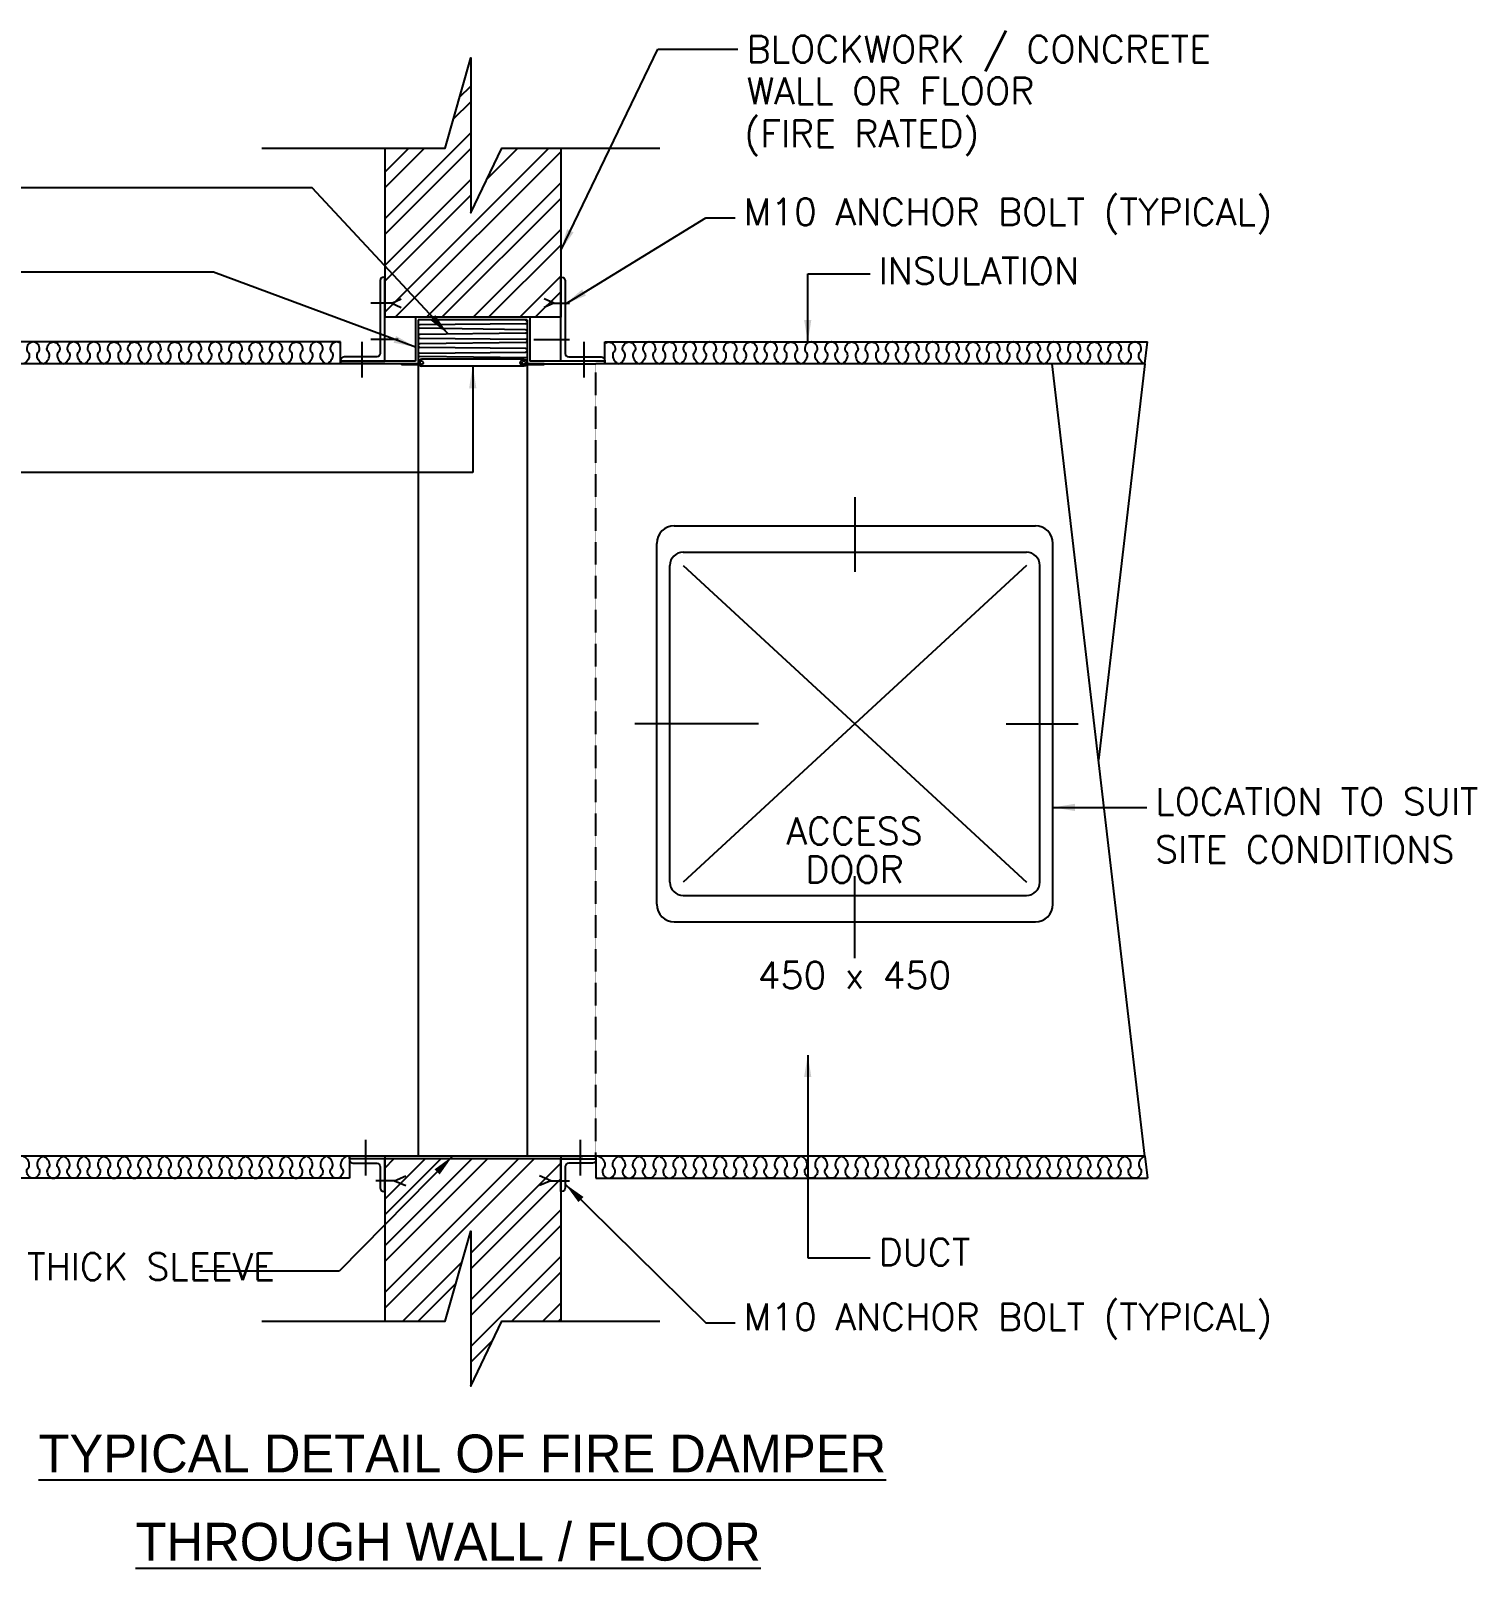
# Model space of a CAD drawing. Header units: millimetres. Extents: x -95178 to 274693, y -2232 to 263302.
# Drawn here: x 101999 to 103642, y 228934 to 230681 of the extents above; entities that cross this region are included whole.
import ezdxf
from ezdxf.enums import TextEntityAlignment as Align

# ---------------------------------------------------------------- set-up
doc = ezdxf.new("R2010")
doc.units = ezdxf.units.MM
doc.linetypes.add('HIDDEN', pattern=[0.375, 0.25, -0.125])
for name, color, linetype in [('AWALL', 9, 'Continuous'), ('BW-SHEARWALL-TXT', 7, 'Continuous'), ('DUCT_S', 4, 'Continuous'), ('SUPPORTS', 252, 'Continuous'), ('TEXT', 255, 'Continuous')]:
    doc.layers.add(name, color=color, linetype=linetype)
doc.styles.add('ROMANS', font='romans.shx', dxfattribs={"width": 0.8})
doc.styles.get("Standard").update_dxf_attribs({"font": 'arial.ttf'})
doc.styles.add('UNIV', font='univ.shx')
doc.dimstyles.get("Standard").update_dxf_attribs({"dimtxt": 0.18, "dimasz": 0.18, "dimexe": 0.18, "dimexo": 0.0625, "dimgap": 0.09, "dimtad": 0, "dimtih": 1, "dimtoh": 1, "dimdec": 4, "dimzin": 0, "dimdsep": 46, "dimtxsty": 'Standard', "dimcen": 0.09, "dimadec": 0, "dimazin": 0, "dimtfac": 1, "dimtdec": 4, "dimtofl": 0, "dimtmove": 0, "dimatfit": 3, "dimfxl": 1, "dimtolj": 1, "dimtzin": 0, "dimarcsym": 0})
pattern_1 = [(45, (85740.96, 189570.91), (-26.516504, 26.516504), []), (45, (85758.64, 189570.91), (-26.516504, 26.516504), [])]

msp = doc.modelspace()

# ---------------------------------------------------------------- hatches: boundary and pattern name
at = {"layer": 'AWALL'}
h = msp.add_hatch(dxfattribs=at)
h.set_pattern_fill('ANSI32', color=8, scale=100, style=0)
h.set_pattern_definition(pattern_1)
h.paths.add_polyline_path([(102498.482, 230473.537), (102498.482, 230649.74), (102469.629, 230547.222), (102400.752, 230547.222), (102400.752, 230355.023), (102600.752, 230355.023), (102600.752, 230400.655), (102600.752, 230547.222), (102533.747, 230547.222)])
h = msp.add_hatch(dxfattribs=at)
h.set_pattern_fill('ANSI32', color=8, scale=100, style=0)
h.set_pattern_definition(pattern_1)
h.paths.add_polyline_path([(102400.752, 229214.49), (102469.629, 229214.49), (102498.482, 229317.008), (102498.482, 229140.805), (102533.747, 229214.49), (102600.752, 229214.49), (102600.752, 229399.023), (102400.752, 229399.023), (102400.752, 229362.023)])

# ---------------------------------------------------------------- linework, layer by layer
for p, q in [((102400.752, 230547.222), (102400.752, 230355.023)), ((102600.752, 230547.222), (102600.752, 230355.023)), ((102400.752, 229402.023), (102400.752, 229214.49)), ((102600.752, 229402.023), (102600.752, 229214.49))]:
    msp.add_line(p, q, dxfattribs=at)
for points in [[(102261.247, 230547.222), (102469.629, 230547.222), (102498.482, 230649.74), (102498.482, 230473.537), (102533.747, 230547.222), (102713.275, 230547.222)], [(102261.247, 229214.49), (102469.629, 229214.49), (102498.482, 229317.008), (102498.482, 229140.805), (102533.747, 229214.49), (102713.275, 229214.49)]]:
    msp.add_lwpolyline(points, dxfattribs=at)
at = {"layer": 'DUCT_S', "color": 8}
for p, q in [((102350.752, 230327.023), (101734.397, 230327.023)), ((102650.752, 230327.023), (103267.107, 230327.023)), ((103264.182, 230302.023), (103267.107, 230327.023)), ((102934.708, 230150.667), (102934.708, 230065.962)), ((102729.708, 230118.145), (103139.708, 230118.145)), ((102709.708, 229688.145), (102709.708, 230098.145)), ((103159.708, 229688.145), (103159.708, 230098.145)), ((102739.708, 230088.145), (103129.708, 230088.145)), ((102724.708, 229713.145), (102724.708, 230073.145)), ((103129.708, 230073.145), (102739.708, 229713.145)), ((102739.708, 230073.145), (103129.708, 229713.145)), ((103144.708, 229713.145), (103144.708, 230073.145)), ((102825.197, 229893.145), (102684.691, 229893.145)), ((103106.719, 229893.145), (103188.357, 229893.145)), ((102934.708, 229626.982), (102934.708, 229720.328)), ((102739.708, 229698.145), (103129.708, 229698.145)), ((102729.708, 229668.145), (103139.708, 229668.145)), ((103264.182, 229402.023), (103267.107, 229377.023)), ((102350.752, 229377.023), (101734.397, 229377.023)), ((102650.752, 229377.023), (103267.107, 229377.023))]:
    msp.add_line(p, q, dxfattribs=at)
at = {"layer": 'DUCT_S'}
for p, q in [((102360.752, 230302.023), (101737.321, 230302.023)), ((103264.182, 230302.023), (102640.752, 230302.023)), ((103264.182, 229402.023), (103158.895, 230302.023)), ((103264.182, 230302.023), (103211.539, 229852.023)), ((102360.752, 229402.023), (101737.321, 229402.023)), ((103264.182, 229402.023), (102640.752, 229402.023))]:
    msp.add_line(p, q, dxfattribs=at)
at = {"layer": 'DUCT_S', "color": 8}
for points in [[(102013.058, 230302.023, -0.13616263), (102008.109, 230305.811, -0.1428481), (102005.995, 230311.374, -0.20829133), (102007.562, 230315.928, 0.23010575), (102008.819, 230320.144, 0.16368876), (102006.141, 230325.199, 0.19211191), (102001.569, 230327.023, 0.19211191), (101996.998, 230325.199, 0.16368876), (101994.32, 230320.144, 0.23010575), (101995.577, 230315.928, -0.20829133), (101997.144, 230311.374, -0.1428481), (101995.03, 230305.811, -0.13616263), (101990.08, 230302.023)], [(102013.058, 230302.023, 0.13616263), (102018.008, 230305.811, 0.1428481), (102020.122, 230311.374, 0.20829133), (102018.555, 230315.928, -0.23010575), (102017.298, 230320.144, -0.16368876), (102019.976, 230325.199, -0.19211191), (102024.548, 230327.023, -0.19211191), (102029.119, 230325.199, -0.16368876), (102031.797, 230320.144, -0.23010575), (102030.54, 230315.928, 0.20829133), (102028.973, 230311.374, 0.1428481), (102031.087, 230305.811, 0.13616263), (102036.037, 230302.023)], [(102059.015, 230302.023, -0.13616263), (102054.065, 230305.811, -0.1428481), (102051.952, 230311.374, -0.20829133), (102053.518, 230315.928, 0.23010575), (102054.775, 230320.144, 0.16368876), (102052.097, 230325.199, 0.19211191), (102047.526, 230327.023, 0.19211191), (102042.954, 230325.199, 0.16368876), (102040.276, 230320.144, 0.23010575), (102041.533, 230315.928, -0.20829133), (102043.1, 230311.374, -0.1428481), (102040.986, 230305.811, -0.13616263), (102036.037, 230302.023)], [(102081.993, 230302.023, -0.13616263), (102077.044, 230305.811, -0.1428481), (102074.93, 230311.374, -0.20829133), (102076.496, 230315.928, 0.23010575), (102077.753, 230320.144, 0.16368876), (102075.076, 230325.199, 0.19211191), (102070.504, 230327.023, 0.19211191), (102065.932, 230325.199, 0.16368876), (102063.254, 230320.144, 0.23010575), (102064.511, 230315.928, -0.20829133), (102066.078, 230311.374, -0.1428481), (102063.964, 230305.811, -0.13616263), (102059.015, 230302.023)], [(102081.993, 230302.023, 0.13616263), (102086.942, 230305.811, 0.1428481), (102089.056, 230311.374, 0.20829133), (102087.489, 230315.928, -0.23010575), (102086.232, 230320.144, -0.16368876), (102088.91, 230325.199, -0.19211191), (102093.482, 230327.023, -0.19211191), (102098.054, 230325.199, -0.16368876), (102100.731, 230320.144, -0.23010575), (102099.474, 230315.928, 0.20829133), (102097.908, 230311.374, 0.1428481), (102100.022, 230305.811, 0.13616263), (102104.971, 230302.023)], [(102104.971, 230302.023, 0.13616263), (102109.92, 230305.811, 0.1428481), (102112.034, 230311.374, 0.20829133), (102110.467, 230315.928, -0.23010575), (102109.21, 230320.144, -0.16368876), (102111.888, 230325.199, -0.19211191), (102116.46, 230327.023, -0.19211191), (102121.032, 230325.199, -0.16368876), (102123.709, 230320.144, -0.23010575), (102122.453, 230315.928, 0.20829133), (102120.886, 230311.374, 0.1428481), (102123, 230305.811, 0.13616263), (102127.949, 230302.023)], [(102150.927, 230302.023, -0.13616263), (102145.978, 230305.811, -0.1428481), (102143.864, 230311.374, -0.20829133), (102145.431, 230315.928, 0.23010575), (102146.687, 230320.144, 0.16368876), (102144.01, 230325.199, 0.19211191), (102139.438, 230327.023, 0.19211191), (102134.866, 230325.199, 0.16368876), (102132.189, 230320.144, 0.23010575), (102133.445, 230315.928, -0.20829133), (102135.012, 230311.374, -0.1428481), (102132.898, 230305.811, -0.13616263), (102127.949, 230302.023)], [(102150.927, 230302.023, 0.13616263), (102155.876, 230305.811, 0.1428481), (102157.99, 230311.374, 0.20829133), (102156.423, 230315.928, -0.23010575), (102155.167, 230320.144, -0.16368876), (102157.844, 230325.199, -0.19211191), (102162.416, 230327.023, -0.19211191), (102166.988, 230325.199, -0.16368876), (102169.666, 230320.144, -0.23010575), (102168.409, 230315.928, 0.20829133), (102166.842, 230311.374, 0.1428481), (102168.956, 230305.811, 0.13616263), (102173.905, 230302.023)], [(102196.883, 230302.023, -0.13616263), (102191.934, 230305.811, -0.1428481), (102189.82, 230311.374, -0.20829133), (102191.387, 230315.928, 0.23010575), (102192.644, 230320.144, 0.16368876), (102189.966, 230325.199, 0.19211191), (102185.394, 230327.023, 0.19211191), (102180.822, 230325.199, 0.16368876), (102178.145, 230320.144, 0.23010575), (102179.402, 230315.928, -0.20829133), (102180.968, 230311.374, -0.1428481), (102178.854, 230305.811, -0.13616263), (102173.905, 230302.023)], [(102219.861, 230302.023, -0.13616263), (102214.912, 230305.811, -0.1428481), (102212.798, 230311.374, -0.20829133), (102214.365, 230315.928, 0.23010575), (102215.622, 230320.144, 0.16368876), (102212.944, 230325.199, 0.19211191), (102208.372, 230327.023, 0.19211191), (102203.8, 230325.199, 0.16368876), (102201.123, 230320.144, 0.23010575), (102202.38, 230315.928, -0.20829133), (102203.946, 230311.374, -0.1428481), (102201.832, 230305.811, -0.13616263), (102196.883, 230302.023)], [(102219.861, 230302.023, 0.13616263), (102224.811, 230305.811, 0.1428481), (102226.925, 230311.374, 0.20829133), (102225.358, 230315.928, -0.23010575), (102224.101, 230320.144, -0.16368876), (102226.779, 230325.199, -0.19211191), (102231.35, 230327.023, -0.19211191), (102235.922, 230325.199, -0.16368876), (102238.6, 230320.144, -0.23010575), (102237.343, 230315.928, 0.20829133), (102235.776, 230311.374, 0.1428481), (102237.89, 230305.811, 0.13616263), (102242.839, 230302.023)], [(102242.839, 230302.023, 0.13616263), (102247.789, 230305.811, 0.1428481), (102249.903, 230311.374, 0.20829133), (102248.336, 230315.928, -0.23010575), (102247.079, 230320.144, -0.16368876), (102249.757, 230325.199, -0.19211191), (102254.329, 230327.023, -0.19211191), (102258.9, 230325.199, -0.16368876), (102261.578, 230320.144, -0.23010575), (102260.321, 230315.928, 0.20829133), (102258.754, 230311.374, 0.1428481), (102260.868, 230305.811, 0.13616263), (102265.818, 230302.023)], [(102288.796, 230302.023, -0.13616263), (102283.846, 230305.811, -0.1428481), (102281.732, 230311.374, -0.20829133), (102283.299, 230315.928, 0.23010575), (102284.556, 230320.144, 0.16368876), (102281.878, 230325.199, 0.19211191), (102277.307, 230327.023, 0.19211191), (102272.735, 230325.199, 0.16368876), (102270.057, 230320.144, 0.23010575), (102271.314, 230315.928, -0.20829133), (102272.881, 230311.374, -0.1428481), (102270.767, 230305.811, -0.13616263), (102265.818, 230302.023)], [(102288.796, 230302.023, 0.13616263), (102293.745, 230305.811, 0.1428481), (102295.859, 230311.374, 0.20829133), (102294.292, 230315.928, -0.23010575), (102293.035, 230320.144, -0.16368876), (102295.713, 230325.199, -0.19211191), (102300.285, 230327.023, -0.19211191), (102304.857, 230325.199, -0.16368876), (102307.534, 230320.144, -0.23010575), (102306.277, 230315.928, 0.20829133), (102304.711, 230311.374, 0.1428481), (102306.825, 230305.811, 0.13616263), (102311.774, 230302.023)], [(102334.752, 230302.023, -0.13616263), (102329.803, 230305.811, -0.1428481), (102327.689, 230311.374, -0.20829133), (102329.255, 230315.928, 0.23010575), (102330.512, 230320.144, 0.16368876), (102327.835, 230325.199, 0.19211191), (102323.263, 230327.023, 0.19211191), (102318.691, 230325.199, 0.16368876), (102316.013, 230320.144, 0.23010575), (102317.27, 230315.928, -0.20829133), (102318.837, 230311.374, -0.1428481), (102316.723, 230305.811, -0.13616263), (102311.774, 230302.023)], [(102350.752, 230325.256, 0.18885842), (102346.241, 230327.023, 0.19211191), (102341.669, 230325.199, 0.16368876), (102338.991, 230320.144, 0.23010575), (102340.248, 230315.928, -0.20829133), (102341.815, 230311.374, -0.1428481), (102339.701, 230305.811, -0.13616263), (102334.752, 230302.023)], [(102650.752, 230325.256, -0.18885842), (102655.263, 230327.023, -0.19211191), (102659.835, 230325.199, -0.16368876), (102662.512, 230320.144, -0.23010575), (102661.256, 230315.928, 0.20829133), (102659.689, 230311.374, 0.1428481), (102661.803, 230305.811, 0.13616263), (102666.752, 230302.023)], [(102666.752, 230302.023, 0.13616263), (102671.701, 230305.811, 0.1428481), (102673.815, 230311.374, 0.20829133), (102672.248, 230315.928, -0.23010575), (102670.992, 230320.144, -0.16368876), (102673.669, 230325.199, -0.19211191), (102678.241, 230327.023, -0.19211191), (102682.813, 230325.199, -0.16368876), (102685.49, 230320.144, -0.23010575), (102684.234, 230315.928, 0.20829133), (102682.667, 230311.374, 0.1428481), (102684.781, 230305.811, 0.13616263), (102689.73, 230302.023)], [(102712.708, 230302.023, -0.13616263), (102707.759, 230305.811, -0.1428481), (102705.645, 230311.374, -0.20829133), (102707.212, 230315.928, 0.23010575), (102708.469, 230320.144, 0.16368876), (102705.791, 230325.199, 0.19211191), (102701.219, 230327.023, 0.19211191), (102696.647, 230325.199, 0.16368876), (102693.97, 230320.144, 0.23010575), (102695.226, 230315.928, -0.20829133), (102696.793, 230311.374, -0.1428481), (102694.679, 230305.811, -0.13616263), (102689.73, 230302.023)], [(102712.708, 230302.023, 0.13616263), (102717.657, 230305.811, 0.1428481), (102719.771, 230311.374, 0.20829133), (102718.205, 230315.928, -0.23010575), (102716.948, 230320.144, -0.16368876), (102719.625, 230325.199, -0.19211191), (102724.197, 230327.023, -0.19211191), (102728.769, 230325.199, -0.16368876), (102731.447, 230320.144, -0.23010575), (102730.19, 230315.928, 0.20829133), (102728.623, 230311.374, 0.1428481), (102730.737, 230305.811, 0.13616263), (102735.686, 230302.023)], [(102758.664, 230302.023, -0.13616263), (102753.715, 230305.811, -0.1428481), (102751.601, 230311.374, -0.20829133), (102753.168, 230315.928, 0.23010575), (102754.425, 230320.144, 0.16368876), (102751.747, 230325.199, 0.19211191), (102747.175, 230327.023, 0.19211191), (102742.603, 230325.199, 0.16368876), (102739.926, 230320.144, 0.23010575), (102741.183, 230315.928, -0.20829133), (102742.749, 230311.374, -0.1428481), (102740.635, 230305.811, -0.13616263), (102735.686, 230302.023)], [(102781.642, 230302.023, -0.13616263), (102776.693, 230305.811, -0.1428481), (102774.579, 230311.374, -0.20829133), (102776.146, 230315.928, 0.23010575), (102777.403, 230320.144, 0.16368876), (102774.725, 230325.199, 0.19211191), (102770.153, 230327.023, 0.19211191), (102765.582, 230325.199, 0.16368876), (102762.904, 230320.144, 0.23010575), (102764.161, 230315.928, -0.20829133), (102765.727, 230311.374, -0.1428481), (102763.614, 230305.811, -0.13616263), (102758.664, 230302.023)], [(102781.642, 230302.023, 0.13616263), (102786.592, 230305.811, 0.1428481), (102788.706, 230311.374, 0.20829133), (102787.139, 230315.928, -0.23010575), (102785.882, 230320.144, -0.16368876), (102788.56, 230325.199, -0.19211191), (102793.131, 230327.023, -0.19211191), (102797.703, 230325.199, -0.16368876), (102800.381, 230320.144, -0.23010575), (102799.124, 230315.928, 0.20829133), (102797.557, 230311.374, 0.1428481), (102799.671, 230305.811, 0.13616263), (102804.621, 230302.023)], [(102804.621, 230302.023, 0.13616263), (102809.57, 230305.811, 0.1428481), (102811.684, 230311.374, 0.20829133), (102810.117, 230315.928, -0.23010575), (102808.86, 230320.144, -0.16368876), (102811.538, 230325.199, -0.19211191), (102816.11, 230327.023, -0.19211191), (102820.681, 230325.199, -0.16368876), (102823.359, 230320.144, -0.23010575), (102822.102, 230315.928, 0.20829133), (102820.535, 230311.374, 0.1428481), (102822.649, 230305.811, 0.13616263), (102827.599, 230302.023)], [(102850.577, 230302.023, -0.13616263), (102845.627, 230305.811, -0.1428481), (102843.514, 230311.374, -0.20829133), (102845.08, 230315.928, 0.23010575), (102846.337, 230320.144, 0.16368876), (102843.66, 230325.199, 0.19211191), (102839.088, 230327.023, 0.19211191), (102834.516, 230325.199, 0.16368876), (102831.838, 230320.144, 0.23010575), (102833.095, 230315.928, -0.20829133), (102834.662, 230311.374, -0.1428481), (102832.548, 230305.811, -0.13616263), (102827.599, 230302.023)], [(102850.577, 230302.023, 0.13616263), (102855.526, 230305.811, 0.1428481), (102857.64, 230311.374, 0.20829133), (102856.073, 230315.928, -0.23010575), (102854.816, 230320.144, -0.16368876), (102857.494, 230325.199, -0.19211191), (102862.066, 230327.023, -0.19211191), (102866.638, 230325.199, -0.16368876), (102869.315, 230320.144, -0.23010575), (102868.058, 230315.928, 0.20829133), (102866.492, 230311.374, 0.1428481), (102868.606, 230305.811, 0.13616263), (102873.555, 230302.023)], [(102896.533, 230302.023, -0.13616263), (102891.584, 230305.811, -0.1428481), (102889.47, 230311.374, -0.20829133), (102891.036, 230315.928, 0.23010575), (102892.293, 230320.144, 0.16368876), (102889.616, 230325.199, 0.19211191), (102885.044, 230327.023, 0.19211191), (102880.472, 230325.199, 0.16368876), (102877.794, 230320.144, 0.23010575), (102879.051, 230315.928, -0.20829133), (102880.618, 230311.374, -0.1428481), (102878.504, 230305.811, -0.13616263), (102873.555, 230302.023)], [(102919.511, 230302.023, -0.13616263), (102914.562, 230305.811, -0.1428481), (102912.448, 230311.374, -0.20829133), (102914.015, 230315.928, 0.23010575), (102915.271, 230320.144, 0.16368876), (102912.594, 230325.199, 0.19211191), (102908.022, 230327.023, 0.19211191), (102903.45, 230325.199, 0.16368876), (102900.772, 230320.144, 0.23010575), (102902.029, 230315.928, -0.20829133), (102903.596, 230311.374, -0.1428481), (102901.482, 230305.811, -0.13616263), (102896.533, 230302.023)], [(102919.511, 230302.023, 0.13616263), (102924.46, 230305.811, 0.1428481), (102926.574, 230311.374, 0.20829133), (102925.007, 230315.928, -0.23010575), (102923.751, 230320.144, -0.16368876), (102926.428, 230325.199, -0.19211191), (102931, 230327.023, -0.19211191), (102935.572, 230325.199, -0.16368876), (102938.25, 230320.144, -0.23010575), (102936.993, 230315.928, 0.20829133), (102935.426, 230311.374, 0.1428481), (102937.54, 230305.811, 0.13616263), (102942.489, 230302.023)], [(102942.489, 230302.023, 0.13616263), (102947.438, 230305.811, 0.1428481), (102949.552, 230311.374, 0.20829133), (102947.986, 230315.928, -0.23010575), (102946.729, 230320.144, -0.16368876), (102949.406, 230325.199, -0.19211191), (102953.978, 230327.023, -0.19211191), (102958.55, 230325.199, -0.16368876), (102961.228, 230320.144, -0.23010575), (102959.971, 230315.928, 0.20829133), (102958.404, 230311.374, 0.1428481), (102960.518, 230305.811, 0.13616263), (102965.467, 230302.023)], [(102988.445, 230302.023, -0.13616263), (102983.496, 230305.811, -0.1428481), (102981.382, 230311.374, -0.20829133), (102982.949, 230315.928, 0.23010575), (102984.206, 230320.144, 0.16368876), (102981.528, 230325.199, 0.19211191), (102976.956, 230327.023, 0.19211191), (102972.384, 230325.199, 0.16368876), (102969.707, 230320.144, 0.23010575), (102970.964, 230315.928, -0.20829133), (102972.53, 230311.374, -0.1428481), (102970.416, 230305.811, -0.13616263), (102965.467, 230302.023)], [(102988.445, 230302.023, 0.13616263), (102993.395, 230305.811, 0.1428481), (102995.508, 230311.374, 0.20829133), (102993.942, 230315.928, -0.23010575), (102992.685, 230320.144, -0.16368876), (102995.362, 230325.199, -0.19211191), (102999.934, 230327.023, -0.19211191), (103004.506, 230325.199, -0.16368876), (103007.184, 230320.144, -0.23010575), (103005.927, 230315.928, 0.20829133), (103004.36, 230311.374, 0.1428481), (103006.474, 230305.811, 0.13616263), (103011.423, 230302.023)], [(103034.401, 230302.023, -0.13616263), (103029.452, 230305.811, -0.1428481), (103027.338, 230311.374, -0.20829133), (103028.905, 230315.928, 0.23010575), (103030.162, 230320.144, 0.16368876), (103027.484, 230325.199, 0.19211191), (103022.912, 230327.023, 0.19211191), (103018.341, 230325.199, 0.16368876), (103015.663, 230320.144, 0.23010575), (103016.92, 230315.928, -0.20829133), (103018.487, 230311.374, -0.1428481), (103016.373, 230305.811, -0.13616263), (103011.423, 230302.023)], [(103057.38, 230302.023, -0.13616263), (103052.43, 230305.811, -0.1428481), (103050.316, 230311.374, -0.20829133), (103051.883, 230315.928, 0.23010575), (103053.14, 230320.144, 0.16368876), (103050.462, 230325.199, 0.19211191), (103045.891, 230327.023, 0.19211191), (103041.319, 230325.199, 0.16368876), (103038.641, 230320.144, 0.23010575), (103039.898, 230315.928, -0.20829133), (103041.465, 230311.374, -0.1428481), (103039.351, 230305.811, -0.13616263), (103034.401, 230302.023)], [(103057.38, 230302.023, 0.13616263), (103062.329, 230305.811, 0.1428481), (103064.443, 230311.374, 0.20829133), (103062.876, 230315.928, -0.23010575), (103061.619, 230320.144, -0.16368876), (103064.297, 230325.199, -0.19211191), (103068.869, 230327.023, -0.19211191), (103073.44, 230325.199, -0.16368876), (103076.118, 230320.144, -0.23010575), (103074.861, 230315.928, 0.20829133), (103073.295, 230311.374, 0.1428481), (103075.408, 230305.811, 0.13616263), (103080.358, 230302.023)], [(103080.358, 230302.023, 0.13616263), (103085.307, 230305.811, 0.1428481), (103087.421, 230311.374, 0.20829133), (103085.854, 230315.928, -0.23010575), (103084.597, 230320.144, -0.16368876), (103087.275, 230325.199, -0.19211191), (103091.847, 230327.023, -0.19211191), (103096.419, 230325.199, -0.16368876), (103099.096, 230320.144, -0.23010575), (103097.839, 230315.928, 0.20829133), (103096.273, 230311.374, 0.1428481), (103098.387, 230305.811, 0.13616263), (103103.336, 230302.023)], [(103126.314, 230302.023, -0.13616263), (103121.365, 230305.811, -0.1428481), (103119.251, 230311.374, -0.20829133), (103120.817, 230315.928, 0.23010575), (103122.074, 230320.144, 0.16368876), (103119.397, 230325.199, 0.19211191), (103114.825, 230327.023, 0.19211191), (103110.253, 230325.199, 0.16368876), (103107.575, 230320.144, 0.23010575), (103108.832, 230315.928, -0.20829133), (103110.399, 230311.374, -0.1428481), (103108.285, 230305.811, -0.13616263), (103103.336, 230302.023)], [(103126.314, 230302.023, 0.13616263), (103131.263, 230305.811, 0.1428481), (103133.377, 230311.374, 0.20829133), (103131.81, 230315.928, -0.23010575), (103130.553, 230320.144, -0.16368876), (103133.231, 230325.199, -0.19211191), (103137.803, 230327.023, -0.19211191), (103142.375, 230325.199, -0.16368876), (103145.052, 230320.144, -0.23010575), (103143.796, 230315.928, 0.20829133), (103142.229, 230311.374, 0.1428481), (103144.343, 230305.811, 0.13616263), (103149.292, 230302.023)], [(103172.27, 230302.023, -0.13616263), (103167.321, 230305.811, -0.1428481), (103165.207, 230311.374, -0.20829133), (103166.774, 230315.928, 0.23010575), (103168.03, 230320.144, 0.16368876), (103165.353, 230325.199, 0.19211191), (103160.781, 230327.023, 0.19211191), (103156.209, 230325.199, 0.16368876), (103153.532, 230320.144, 0.23010575), (103154.788, 230315.928, -0.20829133), (103156.355, 230311.374, -0.1428481), (103154.241, 230305.811, -0.13616263), (103149.292, 230302.023)], [(103195.248, 230302.023, -0.13616263), (103190.299, 230305.811, -0.1428481), (103188.185, 230311.374, -0.20829133), (103189.752, 230315.928, 0.23010575), (103191.009, 230320.144, 0.16368876), (103188.331, 230325.199, 0.19211191), (103183.759, 230327.023, 0.19211191), (103179.187, 230325.199, 0.16368876), (103176.51, 230320.144, 0.23010575), (103177.766, 230315.928, -0.20829133), (103179.333, 230311.374, -0.1428481), (103177.219, 230305.811, -0.13616263), (103172.27, 230302.023)], [(103195.248, 230302.023, 0.13616263), (103200.197, 230305.811, 0.1428481), (103202.311, 230311.374, 0.20829133), (103200.745, 230315.928, -0.23010575), (103199.488, 230320.144, -0.16368876), (103202.165, 230325.199, -0.19211191), (103206.737, 230327.023, -0.19211191), (103211.309, 230325.199, -0.16368876), (103213.987, 230320.144, -0.23010575), (103212.73, 230315.928, 0.20829133), (103211.163, 230311.374, 0.1428481), (103213.277, 230305.811, 0.13616263), (103218.226, 230302.023)], [(103218.226, 230302.023, 0.13616263), (103223.175, 230305.811, 0.1428481), (103225.289, 230311.374, 0.20829133), (103223.723, 230315.928, -0.23010575), (103222.466, 230320.144, -0.16368876), (103225.143, 230325.199, -0.19211191), (103229.715, 230327.023, -0.19211191), (103234.287, 230325.199, -0.16368876), (103236.965, 230320.144, -0.23010575), (103235.708, 230315.928, 0.20829133), (103234.141, 230311.374, 0.1428481), (103236.255, 230305.811, 0.13616263), (103241.204, 230302.023)], [(103264.182, 230302.023, -0.13616263), (103259.233, 230305.811, -0.1428481), (103257.119, 230311.374, -0.20829133), (103258.686, 230315.928, 0.23010575), (103259.943, 230320.144, 0.16368876), (103257.265, 230325.199, 0.19211191), (103252.693, 230327.023, 0.19211191), (103248.122, 230325.199, 0.16368876), (103245.444, 230320.144, 0.23010575), (103246.701, 230315.928, -0.20829133), (103248.268, 230311.374, -0.1428481), (103246.154, 230305.811, -0.13616263), (103241.204, 230302.023)], [(102013.058, 229402.023, 0.13616263), (102008.109, 229398.235, 0.1428481), (102005.995, 229392.672, 0.20829133), (102007.562, 229388.118, -0.23010575), (102008.819, 229383.902, -0.16368876), (102006.141, 229378.847, -0.19211191), (102001.569, 229377.023, -0.19211191), (101996.998, 229378.847, -0.16368876), (101994.32, 229383.902, -0.23010575), (101995.577, 229388.118, 0.20829133), (101997.144, 229392.672, 0.1428481), (101995.03, 229398.235, 0.13616263), (101990.08, 229402.023)], [(102013.058, 229402.023, -0.13616263), (102018.008, 229398.235, -0.1428481), (102020.122, 229392.672, -0.20829133), (102018.555, 229388.118, 0.23010575), (102017.298, 229383.902, 0.16368876), (102019.976, 229378.847, 0.19211191), (102024.548, 229377.023, 0.19211191), (102029.119, 229378.847, 0.16368876), (102031.797, 229383.902, 0.23010575), (102030.54, 229388.118, -0.20829133), (102028.973, 229392.672, -0.1428481), (102031.087, 229398.235, -0.13616263), (102036.037, 229402.023)], [(102059.015, 229402.023, 0.13616263), (102054.065, 229398.235, 0.1428481), (102051.952, 229392.672, 0.20829133), (102053.518, 229388.118, -0.23010575), (102054.775, 229383.902, -0.16368876), (102052.097, 229378.847, -0.19211191), (102047.526, 229377.023, -0.19211191), (102042.954, 229378.847, -0.16368876), (102040.276, 229383.902, -0.23010575), (102041.533, 229388.118, 0.20829133), (102043.1, 229392.672, 0.1428481), (102040.986, 229398.235, 0.13616263), (102036.037, 229402.023)], [(102081.993, 229402.023, 0.13616263), (102077.044, 229398.235, 0.1428481), (102074.93, 229392.672, 0.20829133), (102076.496, 229388.118, -0.23010575), (102077.753, 229383.902, -0.16368876), (102075.076, 229378.847, -0.19211191), (102070.504, 229377.023, -0.19211191), (102065.932, 229378.847, -0.16368876), (102063.254, 229383.902, -0.23010575), (102064.511, 229388.118, 0.20829133), (102066.078, 229392.672, 0.1428481), (102063.964, 229398.235, 0.13616263), (102059.015, 229402.023)], [(102081.993, 229402.023, -0.13616263), (102086.942, 229398.235, -0.1428481), (102089.056, 229392.672, -0.20829133), (102087.489, 229388.118, 0.23010575), (102086.232, 229383.902, 0.16368876), (102088.91, 229378.847, 0.19211191), (102093.482, 229377.023, 0.19211191), (102098.054, 229378.847, 0.16368876), (102100.731, 229383.902, 0.23010575), (102099.474, 229388.118, -0.20829133), (102097.908, 229392.672, -0.1428481), (102100.022, 229398.235, -0.13616263), (102104.971, 229402.023)], [(102104.971, 229402.023, -0.13616263), (102109.92, 229398.235, -0.1428481), (102112.034, 229392.672, -0.20829133), (102110.467, 229388.118, 0.23010575), (102109.21, 229383.902, 0.16368876), (102111.888, 229378.847, 0.19211191), (102116.46, 229377.023, 0.19211191), (102121.032, 229378.847, 0.16368876), (102123.709, 229383.902, 0.23010575), (102122.453, 229388.118, -0.20829133), (102120.886, 229392.672, -0.1428481), (102123, 229398.235, -0.13616263), (102127.949, 229402.023)], [(102150.927, 229402.023, 0.13616263), (102145.978, 229398.235, 0.1428481), (102143.864, 229392.672, 0.20829133), (102145.431, 229388.118, -0.23010575), (102146.687, 229383.902, -0.16368876), (102144.01, 229378.847, -0.19211191), (102139.438, 229377.023, -0.19211191), (102134.866, 229378.847, -0.16368876), (102132.189, 229383.902, -0.23010575), (102133.445, 229388.118, 0.20829133), (102135.012, 229392.672, 0.1428481), (102132.898, 229398.235, 0.13616263), (102127.949, 229402.023)], [(102150.927, 229402.023, -0.13616263), (102155.876, 229398.235, -0.1428481), (102157.99, 229392.672, -0.20829133), (102156.423, 229388.118, 0.23010575), (102155.167, 229383.902, 0.16368876), (102157.844, 229378.847, 0.19211191), (102162.416, 229377.023, 0.19211191), (102166.988, 229378.847, 0.16368876), (102169.666, 229383.902, 0.23010575), (102168.409, 229388.118, -0.20829133), (102166.842, 229392.672, -0.1428481), (102168.956, 229398.235, -0.13616263), (102173.905, 229402.023)], [(102196.883, 229402.023, 0.13616263), (102191.934, 229398.235, 0.1428481), (102189.82, 229392.672, 0.20829133), (102191.387, 229388.118, -0.23010575), (102192.644, 229383.902, -0.16368876), (102189.966, 229378.847, -0.19211191), (102185.394, 229377.023, -0.19211191), (102180.822, 229378.847, -0.16368876), (102178.145, 229383.902, -0.23010575), (102179.402, 229388.118, 0.20829133), (102180.968, 229392.672, 0.1428481), (102178.854, 229398.235, 0.13616263), (102173.905, 229402.023)], [(102219.861, 229402.023, 0.13616263), (102214.912, 229398.235, 0.1428481), (102212.798, 229392.672, 0.20829133), (102214.365, 229388.118, -0.23010575), (102215.622, 229383.902, -0.16368876), (102212.944, 229378.847, -0.19211191), (102208.372, 229377.023, -0.19211191), (102203.8, 229378.847, -0.16368876), (102201.123, 229383.902, -0.23010575), (102202.38, 229388.118, 0.20829133), (102203.946, 229392.672, 0.1428481), (102201.832, 229398.235, 0.13616263), (102196.883, 229402.023)], [(102219.861, 229402.023, -0.13616263), (102224.811, 229398.235, -0.1428481), (102226.925, 229392.672, -0.20829133), (102225.358, 229388.118, 0.23010575), (102224.101, 229383.902, 0.16368876), (102226.779, 229378.847, 0.19211191), (102231.35, 229377.023, 0.19211191), (102235.922, 229378.847, 0.16368876), (102238.6, 229383.902, 0.23010575), (102237.343, 229388.118, -0.20829133), (102235.776, 229392.672, -0.1428481), (102237.89, 229398.235, -0.13616263), (102242.839, 229402.023)], [(102242.839, 229402.023, -0.13616263), (102247.789, 229398.235, -0.1428481), (102249.903, 229392.672, -0.20829133), (102248.336, 229388.118, 0.23010575), (102247.079, 229383.902, 0.16368876), (102249.757, 229378.847, 0.19211191), (102254.329, 229377.023, 0.19211191), (102258.9, 229378.847, 0.16368876), (102261.578, 229383.902, 0.23010575), (102260.321, 229388.118, -0.20829133), (102258.754, 229392.672, -0.1428481), (102260.868, 229398.235, -0.13616263), (102265.818, 229402.023)], [(102288.796, 229402.023, 0.13616263), (102283.846, 229398.235, 0.1428481), (102281.732, 229392.672, 0.20829133), (102283.299, 229388.118, -0.23010575), (102284.556, 229383.902, -0.16368876), (102281.878, 229378.847, -0.19211191), (102277.307, 229377.023, -0.19211191), (102272.735, 229378.847, -0.16368876), (102270.057, 229383.902, -0.23010575), (102271.314, 229388.118, 0.20829133), (102272.881, 229392.672, 0.1428481), (102270.767, 229398.235, 0.13616263), (102265.818, 229402.023)], [(102288.796, 229402.023, -0.13616263), (102293.745, 229398.235, -0.1428481), (102295.859, 229392.672, -0.20829133), (102294.292, 229388.118, 0.23010575), (102293.035, 229383.902, 0.16368876), (102295.713, 229378.847, 0.19211191), (102300.285, 229377.023, 0.19211191), (102304.857, 229378.847, 0.16368876), (102307.534, 229383.902, 0.23010575), (102306.277, 229388.118, -0.20829133), (102304.711, 229392.672, -0.1428481), (102306.825, 229398.235, -0.13616263), (102311.774, 229402.023)], [(102334.752, 229402.023, 0.13616263), (102329.803, 229398.235, 0.1428481), (102327.689, 229392.672, 0.20829133), (102329.255, 229388.118, -0.23010575), (102330.512, 229383.902, -0.16368876), (102327.835, 229378.847, -0.19211191), (102323.263, 229377.023, -0.19211191), (102318.691, 229378.847, -0.16368876), (102316.013, 229383.902, -0.23010575), (102317.27, 229388.118, 0.20829133), (102318.837, 229392.672, 0.1428481), (102316.723, 229398.235, 0.13616263), (102311.774, 229402.023)], [(102357.73, 229402.023, 0.13616263), (102352.781, 229398.235, 0.1428481), (102350.667, 229392.672, 0.20829133), (102352.234, 229388.118, -0.23010575), (102353.49, 229383.902, -0.16368876), (102350.813, 229378.847, -0.19211191), (102346.241, 229377.023, -0.19211191), (102341.669, 229378.847, -0.16368876), (102338.991, 229383.902, -0.23010575), (102340.248, 229388.118, 0.20829133), (102341.815, 229392.672, 0.1428481), (102339.701, 229398.235, 0.13616263), (102334.752, 229402.023)], [(102643.774, 229402.023, -0.13616263), (102648.723, 229398.235, -0.1428481), (102650.837, 229392.672, -0.20829133), (102649.27, 229388.118, 0.23010575), (102648.013, 229383.902, 0.16368876), (102650.691, 229378.847, 0.19211191), (102655.263, 229377.023, 0.19211191), (102659.835, 229378.847, 0.16368876), (102662.512, 229383.902, 0.23010575), (102661.256, 229388.118, -0.20829133), (102659.689, 229392.672, -0.1428481), (102661.803, 229398.235, -0.13616263), (102666.752, 229402.023)], [(102666.752, 229402.023, -0.13616263), (102671.701, 229398.235, -0.1428481), (102673.815, 229392.672, -0.20829133), (102672.248, 229388.118, 0.23010575), (102670.992, 229383.902, 0.16368876), (102673.669, 229378.847, 0.19211191), (102678.241, 229377.023, 0.19211191), (102682.813, 229378.847, 0.16368876), (102685.49, 229383.902, 0.23010575), (102684.234, 229388.118, -0.20829133), (102682.667, 229392.672, -0.1428481), (102684.781, 229398.235, -0.13616263), (102689.73, 229402.023)], [(102712.708, 229402.023, 0.13616263), (102707.759, 229398.235, 0.1428481), (102705.645, 229392.672, 0.20829133), (102707.212, 229388.118, -0.23010575), (102708.469, 229383.902, -0.16368876), (102705.791, 229378.847, -0.19211191), (102701.219, 229377.023, -0.19211191), (102696.647, 229378.847, -0.16368876), (102693.97, 229383.902, -0.23010575), (102695.226, 229388.118, 0.20829133), (102696.793, 229392.672, 0.1428481), (102694.679, 229398.235, 0.13616263), (102689.73, 229402.023)], [(102712.708, 229402.023, -0.13616263), (102717.657, 229398.235, -0.1428481), (102719.771, 229392.672, -0.20829133), (102718.205, 229388.118, 0.23010575), (102716.948, 229383.902, 0.16368876), (102719.625, 229378.847, 0.19211191), (102724.197, 229377.023, 0.19211191), (102728.769, 229378.847, 0.16368876), (102731.447, 229383.902, 0.23010575), (102730.19, 229388.118, -0.20829133), (102728.623, 229392.672, -0.1428481), (102730.737, 229398.235, -0.13616263), (102735.686, 229402.023)], [(102758.664, 229402.023, 0.13616263), (102753.715, 229398.235, 0.1428481), (102751.601, 229392.672, 0.20829133), (102753.168, 229388.118, -0.23010575), (102754.425, 229383.902, -0.16368876), (102751.747, 229378.847, -0.19211191), (102747.175, 229377.023, -0.19211191), (102742.603, 229378.847, -0.16368876), (102739.926, 229383.902, -0.23010575), (102741.183, 229388.118, 0.20829133), (102742.749, 229392.672, 0.1428481), (102740.635, 229398.235, 0.13616263), (102735.686, 229402.023)], [(102781.642, 229402.023, 0.13616263), (102776.693, 229398.235, 0.1428481), (102774.579, 229392.672, 0.20829133), (102776.146, 229388.118, -0.23010575), (102777.403, 229383.902, -0.16368876), (102774.725, 229378.847, -0.19211191), (102770.153, 229377.023, -0.19211191), (102765.582, 229378.847, -0.16368876), (102762.904, 229383.902, -0.23010575), (102764.161, 229388.118, 0.20829133), (102765.727, 229392.672, 0.1428481), (102763.614, 229398.235, 0.13616263), (102758.664, 229402.023)], [(102781.642, 229402.023, -0.13616263), (102786.592, 229398.235, -0.1428481), (102788.706, 229392.672, -0.20829133), (102787.139, 229388.118, 0.23010575), (102785.882, 229383.902, 0.16368876), (102788.56, 229378.847, 0.19211191), (102793.131, 229377.023, 0.19211191), (102797.703, 229378.847, 0.16368876), (102800.381, 229383.902, 0.23010575), (102799.124, 229388.118, -0.20829133), (102797.557, 229392.672, -0.1428481), (102799.671, 229398.235, -0.13616263), (102804.621, 229402.023)], [(102804.621, 229402.023, -0.13616263), (102809.57, 229398.235, -0.1428481), (102811.684, 229392.672, -0.20829133), (102810.117, 229388.118, 0.23010575), (102808.86, 229383.902, 0.16368876), (102811.538, 229378.847, 0.19211191), (102816.11, 229377.023, 0.19211191), (102820.681, 229378.847, 0.16368876), (102823.359, 229383.902, 0.23010575), (102822.102, 229388.118, -0.20829133), (102820.535, 229392.672, -0.1428481), (102822.649, 229398.235, -0.13616263), (102827.599, 229402.023)], [(102850.577, 229402.023, 0.13616263), (102845.627, 229398.235, 0.1428481), (102843.514, 229392.672, 0.20829133), (102845.08, 229388.118, -0.23010575), (102846.337, 229383.902, -0.16368876), (102843.66, 229378.847, -0.19211191), (102839.088, 229377.023, -0.19211191), (102834.516, 229378.847, -0.16368876), (102831.838, 229383.902, -0.23010575), (102833.095, 229388.118, 0.20829133), (102834.662, 229392.672, 0.1428481), (102832.548, 229398.235, 0.13616263), (102827.599, 229402.023)], [(102850.577, 229402.023, -0.13616263), (102855.526, 229398.235, -0.1428481), (102857.64, 229392.672, -0.20829133), (102856.073, 229388.118, 0.23010575), (102854.816, 229383.902, 0.16368876), (102857.494, 229378.847, 0.19211191), (102862.066, 229377.023, 0.19211191), (102866.638, 229378.847, 0.16368876), (102869.315, 229383.902, 0.23010575), (102868.058, 229388.118, -0.20829133), (102866.492, 229392.672, -0.1428481), (102868.606, 229398.235, -0.13616263), (102873.555, 229402.023)], [(102896.533, 229402.023, 0.13616263), (102891.584, 229398.235, 0.1428481), (102889.47, 229392.672, 0.20829133), (102891.036, 229388.118, -0.23010575), (102892.293, 229383.902, -0.16368876), (102889.616, 229378.847, -0.19211191), (102885.044, 229377.023, -0.19211191), (102880.472, 229378.847, -0.16368876), (102877.794, 229383.902, -0.23010575), (102879.051, 229388.118, 0.20829133), (102880.618, 229392.672, 0.1428481), (102878.504, 229398.235, 0.13616263), (102873.555, 229402.023)], [(102919.511, 229402.023, 0.13616263), (102914.562, 229398.235, 0.1428481), (102912.448, 229392.672, 0.20829133), (102914.015, 229388.118, -0.23010575), (102915.271, 229383.902, -0.16368876), (102912.594, 229378.847, -0.19211191), (102908.022, 229377.023, -0.19211191), (102903.45, 229378.847, -0.16368876), (102900.772, 229383.902, -0.23010575), (102902.029, 229388.118, 0.20829133), (102903.596, 229392.672, 0.1428481), (102901.482, 229398.235, 0.13616263), (102896.533, 229402.023)], [(102919.511, 229402.023, -0.13616263), (102924.46, 229398.235, -0.1428481), (102926.574, 229392.672, -0.20829133), (102925.007, 229388.118, 0.23010575), (102923.751, 229383.902, 0.16368876), (102926.428, 229378.847, 0.19211191), (102931, 229377.023, 0.19211191), (102935.572, 229378.847, 0.16368876), (102938.25, 229383.902, 0.23010575), (102936.993, 229388.118, -0.20829133), (102935.426, 229392.672, -0.1428481), (102937.54, 229398.235, -0.13616263), (102942.489, 229402.023)], [(102942.489, 229402.023, -0.13616263), (102947.438, 229398.235, -0.1428481), (102949.552, 229392.672, -0.20829133), (102947.986, 229388.118, 0.23010575), (102946.729, 229383.902, 0.16368876), (102949.406, 229378.847, 0.19211191), (102953.978, 229377.023, 0.19211191), (102958.55, 229378.847, 0.16368876), (102961.228, 229383.902, 0.23010575), (102959.971, 229388.118, -0.20829133), (102958.404, 229392.672, -0.1428481), (102960.518, 229398.235, -0.13616263), (102965.467, 229402.023)], [(102988.445, 229402.023, 0.13616263), (102983.496, 229398.235, 0.1428481), (102981.382, 229392.672, 0.20829133), (102982.949, 229388.118, -0.23010575), (102984.206, 229383.902, -0.16368876), (102981.528, 229378.847, -0.19211191), (102976.956, 229377.023, -0.19211191), (102972.384, 229378.847, -0.16368876), (102969.707, 229383.902, -0.23010575), (102970.964, 229388.118, 0.20829133), (102972.53, 229392.672, 0.1428481), (102970.416, 229398.235, 0.13616263), (102965.467, 229402.023)], [(102988.445, 229402.023, -0.13616263), (102993.395, 229398.235, -0.1428481), (102995.508, 229392.672, -0.20829133), (102993.942, 229388.118, 0.23010575), (102992.685, 229383.902, 0.16368876), (102995.362, 229378.847, 0.19211191), (102999.934, 229377.023, 0.19211191), (103004.506, 229378.847, 0.16368876), (103007.184, 229383.902, 0.23010575), (103005.927, 229388.118, -0.20829133), (103004.36, 229392.672, -0.1428481), (103006.474, 229398.235, -0.13616263), (103011.423, 229402.023)], [(103034.401, 229402.023, 0.13616263), (103029.452, 229398.235, 0.1428481), (103027.338, 229392.672, 0.20829133), (103028.905, 229388.118, -0.23010575), (103030.162, 229383.902, -0.16368876), (103027.484, 229378.847, -0.19211191), (103022.912, 229377.023, -0.19211191), (103018.341, 229378.847, -0.16368876), (103015.663, 229383.902, -0.23010575), (103016.92, 229388.118, 0.20829133), (103018.487, 229392.672, 0.1428481), (103016.373, 229398.235, 0.13616263), (103011.423, 229402.023)], [(103057.38, 229402.023, 0.13616263), (103052.43, 229398.235, 0.1428481), (103050.316, 229392.672, 0.20829133), (103051.883, 229388.118, -0.23010575), (103053.14, 229383.902, -0.16368876), (103050.462, 229378.847, -0.19211191), (103045.891, 229377.023, -0.19211191), (103041.319, 229378.847, -0.16368876), (103038.641, 229383.902, -0.23010575), (103039.898, 229388.118, 0.20829133), (103041.465, 229392.672, 0.1428481), (103039.351, 229398.235, 0.13616263), (103034.401, 229402.023)], [(103057.38, 229402.023, -0.13616263), (103062.329, 229398.235, -0.1428481), (103064.443, 229392.672, -0.20829133), (103062.876, 229388.118, 0.23010575), (103061.619, 229383.902, 0.16368876), (103064.297, 229378.847, 0.19211191), (103068.869, 229377.023, 0.19211191), (103073.44, 229378.847, 0.16368876), (103076.118, 229383.902, 0.23010575), (103074.861, 229388.118, -0.20829133), (103073.295, 229392.672, -0.1428481), (103075.408, 229398.235, -0.13616263), (103080.358, 229402.023)], [(103080.358, 229402.023, -0.13616263), (103085.307, 229398.235, -0.1428481), (103087.421, 229392.672, -0.20829133), (103085.854, 229388.118, 0.23010575), (103084.597, 229383.902, 0.16368876), (103087.275, 229378.847, 0.19211191), (103091.847, 229377.023, 0.19211191), (103096.419, 229378.847, 0.16368876), (103099.096, 229383.902, 0.23010575), (103097.839, 229388.118, -0.20829133), (103096.273, 229392.672, -0.1428481), (103098.387, 229398.235, -0.13616263), (103103.336, 229402.023)], [(103126.314, 229402.023, 0.13616263), (103121.365, 229398.235, 0.1428481), (103119.251, 229392.672, 0.20829133), (103120.817, 229388.118, -0.23010575), (103122.074, 229383.902, -0.16368876), (103119.397, 229378.847, -0.19211191), (103114.825, 229377.023, -0.19211191), (103110.253, 229378.847, -0.16368876), (103107.575, 229383.902, -0.23010575), (103108.832, 229388.118, 0.20829133), (103110.399, 229392.672, 0.1428481), (103108.285, 229398.235, 0.13616263), (103103.336, 229402.023)], [(103126.314, 229402.023, -0.13616263), (103131.263, 229398.235, -0.1428481), (103133.377, 229392.672, -0.20829133), (103131.81, 229388.118, 0.23010575), (103130.553, 229383.902, 0.16368876), (103133.231, 229378.847, 0.19211191), (103137.803, 229377.023, 0.19211191), (103142.375, 229378.847, 0.16368876), (103145.052, 229383.902, 0.23010575), (103143.796, 229388.118, -0.20829133), (103142.229, 229392.672, -0.1428481), (103144.343, 229398.235, -0.13616263), (103149.292, 229402.023)], [(103172.27, 229402.023, 0.13616263), (103167.321, 229398.235, 0.1428481), (103165.207, 229392.672, 0.20829133), (103166.774, 229388.118, -0.23010575), (103168.03, 229383.902, -0.16368876), (103165.353, 229378.847, -0.19211191), (103160.781, 229377.023, -0.19211191), (103156.209, 229378.847, -0.16368876), (103153.532, 229383.902, -0.23010575), (103154.788, 229388.118, 0.20829133), (103156.355, 229392.672, 0.1428481), (103154.241, 229398.235, 0.13616263), (103149.292, 229402.023)], [(103195.248, 229402.023, 0.13616263), (103190.299, 229398.235, 0.1428481), (103188.185, 229392.672, 0.20829133), (103189.752, 229388.118, -0.23010575), (103191.009, 229383.902, -0.16368876), (103188.331, 229378.847, -0.19211191), (103183.759, 229377.023, -0.19211191), (103179.187, 229378.847, -0.16368876), (103176.51, 229383.902, -0.23010575), (103177.766, 229388.118, 0.20829133), (103179.333, 229392.672, 0.1428481), (103177.219, 229398.235, 0.13616263), (103172.27, 229402.023)], [(103195.248, 229402.023, -0.13616263), (103200.197, 229398.235, -0.1428481), (103202.311, 229392.672, -0.20829133), (103200.745, 229388.118, 0.23010575), (103199.488, 229383.902, 0.16368876), (103202.165, 229378.847, 0.19211191), (103206.737, 229377.023, 0.19211191), (103211.309, 229378.847, 0.16368876), (103213.987, 229383.902, 0.23010575), (103212.73, 229388.118, -0.20829133), (103211.163, 229392.672, -0.1428481), (103213.277, 229398.235, -0.13616263), (103218.226, 229402.023)], [(103218.226, 229402.023, -0.13616263), (103223.175, 229398.235, -0.1428481), (103225.289, 229392.672, -0.20829133), (103223.723, 229388.118, 0.23010575), (103222.466, 229383.902, 0.16368876), (103225.143, 229378.847, 0.19211191), (103229.715, 229377.023, 0.19211191), (103234.287, 229378.847, 0.16368876), (103236.965, 229383.902, 0.23010575), (103235.708, 229388.118, -0.20829133), (103234.141, 229392.672, -0.1428481), (103236.255, 229398.235, -0.13616263), (103241.204, 229402.023)], [(103264.182, 229402.023, 0.13616263), (103259.233, 229398.235, 0.1428481), (103257.119, 229392.672, 0.20829133), (103258.686, 229388.118, -0.23010575), (103259.943, 229383.902, -0.16368876), (103257.265, 229378.847, -0.19211191), (103252.693, 229377.023, -0.19211191), (103248.122, 229378.847, -0.16368876), (103245.444, 229383.902, -0.23010575), (103246.701, 229388.118, 0.20829133), (103248.268, 229392.672, 0.1428481), (103246.154, 229398.235, 0.13616263), (103241.204, 229402.023)]]:
    msp.add_lwpolyline(points, format="xyb", dxfattribs=at)
for centre, radius, start, end in [((102729.708, 230098.145), 20, 90, 180), ((103139.708, 230098.145), 20, 0, 90), ((102739.708, 230073.145), 15, 90, 180), ((103129.708, 230073.145), 15, 0, 90), ((102739.708, 229713.145), 15, 180, 270), ((103129.708, 229713.145), 15, 270, 0), ((102729.708, 229688.145), 20, 180, 270), ((103139.708, 229688.145), 20, 270, 0)]:
    msp.add_arc(centre, radius, start, end, dxfattribs=at)
at = {"layer": 'SUPPORTS'}
for p, q in [((102408.735, 230371.11), (102384.972, 230371.11)), ((102408.735, 230371.11), (102419.54, 230375.862)), ((102408.735, 230371.11), (102419.54, 230366.358)), ((102592.769, 230371.11), (102581.963, 230375.862)), ((102592.769, 230371.11), (102581.963, 230366.358)), ((102592.769, 230371.11), (102610.639, 230371.11)), ((102600.752, 230355.023), (102400.752, 230355.023)), ((102435.752, 230355.023), (102435.752, 230305.023)), ((102565.752, 230355.023), (102565.752, 230305.023)), ((102562.752, 230352.023), (102438.752, 230352.023)), ((102438.752, 230352.023), (102438.752, 229402.023)), ((102560.838, 230347.685), (102440.683, 230346.552)), ((102560.832, 230340.986), (102440.683, 230342.554)), ((102560.85, 230336.987), (102440.683, 230335.419)), ((102562.752, 230352.023), (102562.752, 229402.023)), ((102350.752, 230302.023), (102350.752, 230327.023)), ((102374.637, 230327.206), (102374.637, 230286.823)), ((102416.248, 230329.85), (102384.972, 230329.85)), ((102560.838, 230326.289), (102440.689, 230324.72)), ((102560.843, 230319.59), (102440.689, 230320.722)), ((102440.701, 230331.42), (102560.855, 230330.287)), ((102570.255, 230329.85), (102610.639, 230329.85)), ((102626.867, 230327.206), (102626.867, 230286.823)), ((102650.752, 230302.023), (102650.752, 230327.023)), ((102435.752, 230305.023), (102350.752, 230305.023)), ((102350.752, 230305.023), (102350.752, 230302.023)), ((102438.752, 230302.023), (102360.752, 230302.023)), ((102419.752, 230302.023), (102419.752, 230301.023)), ((102438.752, 230301.023), (102419.752, 230301.023)), ((102562.752, 230308.867), (102440.689, 230310.46)), ((102440.706, 230314.459), (102560.861, 230315.591)), ((102558.845, 230307.404), (102442.659, 230307.404)), ((102581.752, 230302.023), (102562.752, 230302.023)), ((102562.752, 230302.023), (102640.752, 230302.023)), ((102581.752, 230301.023), (102562.752, 230301.023)), ((102650.752, 230305.023), (102565.752, 230305.023)), ((102581.752, 230302.023), (102581.752, 230301.023)), ((102650.752, 230305.023), (102650.752, 230302.023)), ((102558.845, 230299.456), (102442.659, 230299.456)), ((102378.794, 229420.466), (102378.794, 229380.082)), ((102622.71, 229420.466), (102622.71, 229380.082)), ((102360.752, 229399.023), (102360.752, 229402.023)), ((102360.752, 229402.023), (102360.752, 229377.023)), ((102640.752, 229402.023), (102360.752, 229402.023)), ((102625.752, 229399.023), (102360.752, 229399.023)), ((102640.752, 229399.023), (102640.752, 229402.023)), ((102640.752, 229402.023), (102640.752, 229377.023)), ((102360.752, 229377.023), (101734.397, 229377.023)), ((102412.022, 229374.195), (102424.757, 229379.527)), ((102589.482, 229374.195), (102576.747, 229379.527)), ((102640.752, 229377.023), (103267.107, 229377.023)), ((102412.022, 229374.195), (102390.865, 229374.195)), ((102412.022, 229374.195), (102424.757, 229368.863)), ((102589.482, 229374.195), (102576.747, 229368.863)), ((102589.482, 229374.195), (102610.639, 229374.195))]:
    msp.add_line(p, q, dxfattribs=at)
at = {"layer": 'SUPPORTS', "linetype": 'HIDDEN'}
msp.add_line((102640.752, 229402.023), (102640.752, 230302.023), dxfattribs=at)
at = {"layer": 'SUPPORTS'}
for points in [[(102354.752, 230310.023, 0.41421356), (102350.752, 230306.023), (102350.752, 230305.023), (102400.752, 230305.023), (102400.752, 230400.655), (102399.752, 230400.655, 0.41421356), (102395.752, 230396.655), (102395.752, 230314.023, -0.41421356), (102391.752, 230310.023)], [(102646.752, 230310.023, -0.41421356), (102650.752, 230306.023), (102650.752, 230305.023), (102600.752, 230305.023), (102600.752, 230400.655), (102601.752, 230400.655, -0.41421356), (102605.752, 230396.655), (102605.752, 230314.023, 0.41421356), (102609.752, 230310.023)], [(102395.752, 229366.023, 0.41421356), (102399.752, 229362.023), (102400.752, 229362.023), (102400.752, 229399.023), (102360.752, 229399.023), (102360.752, 229398.023, 0.41421356), (102364.752, 229394.023), (102391.752, 229394.023, -0.41421356), (102395.752, 229390.023)], [(102605.752, 229366.023, -0.41421356), (102601.752, 229362.023), (102600.752, 229362.023), (102600.752, 229399.023), (102640.752, 229399.023), (102640.752, 229398.023, -0.41421356), (102636.752, 229394.023), (102609.752, 229394.023, 0.41421356), (102605.752, 229390.023)]]:
    msp.add_lwpolyline(points, format="xyb", close=True, dxfattribs=at)
msp.add_lwpolyline([(102560.838, 230347.685, 0.97318265), (102560.82, 230351.683, 0.97318265)], format="xyb", dxfattribs=at)
for centre, radius in [((102442.659, 230303.43), 1.974), ((102558.778, 230303.43), 3.974), ((102558.845, 230303.43), 1.974)]:
    msp.add_circle(centre, radius, dxfattribs=at)
for centre, radius, start, end in [((102440.746, 230344.553), 2, 91.306277, 268.191662), ((102560.786, 230338.986), 2, 271.808338, 88.693723), ((102440.746, 230333.42), 2, 91.808338, 268.693723), ((102440.752, 230322.721), 2, 91.808338, 268.693723), ((102560.792, 230328.288), 2, 271.306277, 88.191662), ((102560.798, 230317.59), 2, 271.808338, 88.693723), ((102440.752, 230312.459), 2, 91.306277, 268.191662), ((102442.726, 230303.43), 3.974, 90, 270)]:
    msp.add_arc(centre, radius, start, end, dxfattribs=at)

# ---------------------------------------------------------------- texts
at = {"layer": 'BW-SHEARWALL-TXT', "style": 'UNIV'}
for s, p in [('%%UTYPICAL DETAIL OF FIRE DAMPER', (102488.922, 229064.319)), ('%%UTHROUGH WALL / FLOOR', (102472.863, 228964.867))]:
    msp.add_text(s, height=43.04415, dxfattribs=at).set_placement(p, align=Align.MIDDLE)
at = {"layer": 'TEXT', "linetype": 'Continuous', "style": 'ROMANS'}
for s, p in [('BLOCKWORK / CONCRETE', (102811.842, 230644.421)), ('WALL OR FLOOR', (102811.842, 230597.047)), ('(FIRE RATED)', (102809.026, 230548.447)), ('M10 ANCHOR BOLT (TYPICAL)', (102808.311, 230459.611)), ('INSULATION', (102961.59, 230392.752)), ('LOCATION TO SUIT', (103275.747, 229789.726)), ('SITE CONDITIONS', (103275.747, 229735.393)), ('DUCT', (102961.59, 229277.887)), ('3mm THICK SLEEVE', (101869.766, 229261.354)), ('M10 ANCHOR BOLT (TYPICAL)', (102808.311, 229204.321))]:
    msp.add_text(s, height=30.375, dxfattribs=at).set_placement(p)
for s, p in [('ACCESS', (102934.315, 229771.46)), ('DOOR', (102934.315, 229727.758)), ('450 x 450', (102934.315, 229607.654))]:
    msp.add_text(s, height=30.375, dxfattribs=at).set_placement(p, align=Align.MIDDLE)

# ---------------------------------------------------------------- leaders
at = {"layer": 'SUPPORTS', "color": 11}
for points in [[(102605.854, 230370.118), (102765.544, 230468.122), (102798.726, 230468.122)], [(102605.854, 229370.34), (102765.544, 229212.832), (102798.726, 229212.832)]]:
    msp.add_leader(points, dimstyle='Standard', override={"dimscale": 10, "dimtxt": 2, "dimasz": 2.5, "dimexe": 1, "dimexo": 1, "dimgap": 1, "dimtad": 1, "dimtih": 0, "dimtoh": 0, "dimdec": 0, "dimtxsty": 'ROMANS', "dimcen": -1, "dimdle": 1, "dimclrd": 11, "dimclre": 11, "dimclrt": 256, "dimtdec": 0, "dimtix": 1, "dimtofl": 1, "dimtvp": 1.8, "dimtzin": 1}, dxfattribs=at)
at = {"layer": 'TEXT'}
for points in [[(102600.752, 230430.864), (102711.143, 230659.538), (102801.722, 230659.538)], [(102472.299, 230336.498), (102318.264, 230502.026), (101568.133, 230502.026)], [(102435.752, 230321.295), (102206.467, 230406.505), (101649.509, 230406.505)], [(102881.219, 230327.023), (102881.219, 230404.241), (102952.006, 230404.241)], [(102500.752, 230299.456), (102500.752, 230178.632), (101479.018, 230178.632)], [(103159.708, 229798.237), (103266.163, 229798.237)], [(102881.219, 229516.926), (102881.219, 229286.398), (102952.006, 229286.398)], [(102477.878, 229402.023), (102349.252, 229271.545), (102190.358, 229271.545)]]:
    msp.add_leader(points, dimstyle='Standard', override={"dimscale": 10, "dimtxt": 2, "dimasz": 2.5, "dimexe": 1, "dimexo": 1, "dimgap": 1, "dimtad": 1, "dimtih": 0, "dimtoh": 0, "dimdec": 0, "dimtxsty": 'ROMANS', "dimcen": -1, "dimdle": 1, "dimclrd": 11, "dimclre": 11, "dimclrt": 256, "dimtdec": 0, "dimtix": 1, "dimtofl": 1, "dimtvp": 1.8, "dimtzin": 1}, dxfattribs=at)

doc.saveas('drawing.dxf')
